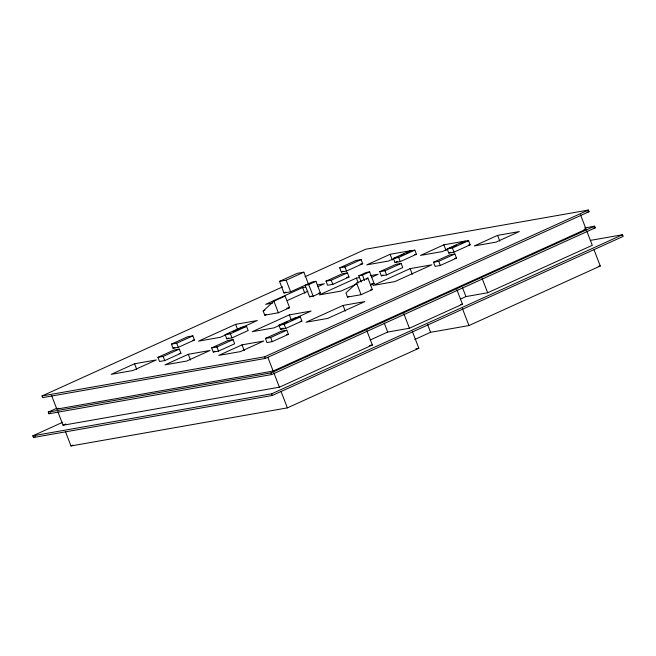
<?xml version="1.0" encoding="UTF-8"?>
<svg xmlns="http://www.w3.org/2000/svg" width="656" height="656" viewBox="0 0 656 656"><rect width="100%" height="100%" fill="white"/><g stroke="black" fill="none" stroke-linecap="round" stroke-linejoin="round"><path stroke-width="0.98" d="M263.179 311.026L273.896 301.186L285.147 296.086L289.616 307.672L278.365 312.773L264.77 315.167L263.179 311.026L264.909 310.239M356.626 283.097L345.909 292.937L347.508 297.078L361.095 294.683L372.346 289.583L367.877 277.996L356.626 283.097L361.095 294.683M366.45 279.308L367.877 277.996M315.913 281.334L308.714 284.597L305.089 285.237L309.566 296.824L313.183 296.192L320.39 292.92L315.913 281.334L312.297 281.973L290.624 291.789L283.991 292.961L279.513 281.367L297.209 273.347L303.851 272.183L308.32 283.769M279.513 281.367L286.155 280.202L303.851 272.183M305.015 276.725L365.63 249.247L588.407 210.043L589.047 211.699L265.401 358.43L42.681 397.61L42.041 395.953L282.629 286.877M283.991 292.961L285.852 292.117M171.446 344.121L187.616 336.79L192.848 335.872L194.447 340.005L178.276 347.344L173.036 348.262L171.446 344.121L176.677 343.203L192.848 335.872M339.693 267.845L355.864 260.514L361.095 259.587L362.694 263.728L346.524 271.059L341.284 271.986L339.693 267.845L344.925 266.926L361.095 259.587M134.554 363.76L111.233 374.338L132.971 370.509L156.292 359.939L134.554 363.76L136.751 369.459M305.606 287.033L302.646 287.558L265.59 304.351L272.502 303.138M173.036 348.262L174.84 347.45M341.284 271.986L343.08 271.166M157.924 357.348L174.094 350.017L179.334 349.099L180.925 353.24L164.754 360.57L159.523 361.489L157.924 357.348L163.155 356.429L179.334 349.099M326.016 281.145L342.186 273.814L347.418 272.888L349.017 277.029L332.846 284.36L327.606 285.278L326.016 281.145L331.247 280.219L347.418 272.888M287.328 300.53L307.861 291.223M317.996 286.623L324.384 283.728L317.463 284.95M233.069 331.518L257.332 320.522L235.602 324.343L198.547 341.145L220.277 337.315L229.403 333.182M406.253 253.003L411.845 250.469L390.115 254.29L366.794 264.868L388.524 261.039L398.791 256.389M584.553 227.96L594.631 226.181L595.271 227.837L271.625 374.568L48.905 413.747L48.265 412.099L56.662 408.294M51.594 395.519L56.834 409.098L58.696 408.253M264.77 315.167L266.508 314.38M48.905 413.747L50.774 412.903M225.18 334.667L241.351 327.336L246.582 326.409L248.181 330.55L232.011 337.881L226.779 338.808L225.18 334.667L230.412 333.748L246.582 326.409M393.428 258.39L409.598 251.051L414.83 250.133L416.429 254.274L400.258 261.605L395.019 262.523L393.428 258.39L398.659 257.464L414.83 250.133M309.566 296.824L311.362 296.012M400.652 255.545L404.383 253.847M361.235 282.023L358.824 275.782L366.032 272.519L369.648 271.879L374.125 283.466L370.525 285.098M358.824 275.782L362.448 275.143L369.648 271.879M188.288 354.306L164.968 364.875L186.706 361.054L210.027 350.476L188.288 354.306L190.486 360.005M359.34 277.578L356.38 278.095L319.324 294.897L341.063 291.075L356.807 283.933M226.779 338.808L228.575 337.988M395.019 262.523L397.716 261.301M211.658 347.893L227.829 340.562L233.069 339.636L234.659 343.777L218.489 351.108L213.257 352.034L211.658 347.893L216.89 346.975L233.069 339.636M379.75 271.682L395.921 264.352L401.152 263.433L402.751 267.574L386.581 274.905L381.349 275.823L379.75 271.682L384.982 270.764L401.152 263.433M371.632 277.209L378.118 274.274L370.214 275.659M291.617 319.882L311.075 311.059L289.337 314.888L252.281 331.69L274.019 327.861L282.351 324.08M460.922 243.122L465.58 241.006L443.85 244.836L420.529 255.405L442.259 251.584L451.59 247.353M213.257 352.034L215.053 351.214M381.349 275.823L383.145 275.012M590.293 240.408L622.56 234.733L623.2 236.39L272.338 395.461L33.44 437.486L32.8 435.83L62.656 422.292M278.915 325.212L295.085 317.873L300.317 316.955L301.916 321.096L285.745 328.426L280.514 329.345L278.915 325.212L284.146 324.285L300.317 316.955M447.162 248.927L463.333 241.597L468.564 240.678L470.163 244.819L453.993 252.15L448.761 253.068L447.162 248.927L452.394 248.009L468.564 240.678M284.204 323.244L286.984 321.981M453.46 246.508L456.256 245.237M33.44 437.486L35.301 436.642M57.818 411.656L63.058 425.244L65.854 423.973M242.023 344.851L218.702 355.421L240.44 351.6L263.761 341.022L242.023 344.851L244.229 350.542M347.508 297.078L349.238 296.299M410.115 268.64L373.059 285.442L394.797 281.613L431.853 264.819L410.115 268.64L412.312 274.339M280.514 329.345L283.203 328.123M448.761 253.068L450.557 252.257M265.393 338.439L281.572 331.108L286.803 330.181L288.402 334.322L272.224 341.653L266.992 342.571L265.393 338.439L270.633 337.512L286.803 330.181M433.485 262.228L449.655 254.897L454.887 253.979L456.486 258.111L440.315 265.45L435.084 266.369L433.485 262.228L438.716 261.309L454.887 253.979M343.072 305.434L306.016 322.227L327.754 318.406L364.81 301.604L343.072 305.434L345.269 311.124M497.584 235.381L474.263 245.951L496.002 242.13L519.322 231.552L497.584 235.381L499.782 241.072M42.041 395.953L264.762 356.774L588.407 210.043M65.485 431.681L70.996 445.957L72.857 445.112M56.834 409.098L273.167 371.042L586.07 229.182L580.478 214.692M48.265 412.099L270.985 372.911L594.631 226.181M370.091 340.038L387.696 332.051L409.426 328.23L462.472 304.179L456.879 289.698M460.332 299.12L465.932 296.586L487.67 292.756L592.294 245.319L586.71 230.838M63.058 425.244L279.39 387.188L372.37 345.031L366.786 330.542M32.8 435.83L271.699 393.805L622.56 234.733M414.813 339.464L430.582 332.305L468.958 325.556L600.281 266.016L594.041 249.829M70.996 445.957L287.385 407.876L418.848 348.27L412.239 331.141M587.03 212.052L589.047 211.699M360.078 264.188L362.694 263.728M414.682 254.577L416.429 254.274M468.417 245.123L470.163 244.819M584.053 229.534L586.07 229.182M593.254 228.19L595.271 227.837M346.401 277.488L349.017 277.029M454.739 258.423L456.486 258.111M318.578 293.24L320.39 292.92M371.411 283.941L374.125 283.466M370.402 289.927L372.346 289.583M286.705 308.189L289.616 307.672M598.272 266.369L600.281 266.016M192.7 340.316L194.447 340.005M300.169 321.399L301.916 321.096M179.186 353.543L180.925 353.24M286.656 334.626L288.402 334.322M460.496 304.532L462.472 304.179M369.41 345.548L372.37 345.031M415.896 348.795L418.848 348.27M482.078 278.267L487.67 292.756M452.394 248.009L453.993 252.15M462.439 287.525L465.932 296.586M443.85 244.836L446.047 250.535M462.349 308.418L468.958 325.556M438.716 261.309L440.315 265.45M427.646 324.695L430.582 332.305M398.659 257.464L400.258 261.605M390.115 254.29L392.313 259.989M403.842 313.74L409.426 328.23M384.982 270.764L386.581 274.905M384.195 322.998L387.696 332.051M362.448 275.143L364.515 280.489M356.38 278.095L358.209 282.843M344.925 266.926L346.524 271.059M331.247 280.219L332.846 284.36M308.714 284.597L313.183 296.192M302.646 287.558L304.843 293.248M286.155 280.202L290.624 291.789M289.337 314.888L291.166 319.636M284.146 324.285L285.745 328.426M273.896 301.186L278.365 312.773M270.633 337.512L272.224 341.653M267.927 357.463L273.167 371.042M273.806 372.698L279.39 387.188M281.137 391.698L287.385 407.876M264.762 356.774L265.401 358.43M270.985 372.911L271.625 374.568M271.699 393.805L272.338 395.461M235.602 324.343L237.8 330.042M230.412 333.748L232.011 337.881M216.89 346.975L218.489 351.108M176.677 343.203L178.276 347.344M163.155 356.429L164.754 360.57"/></g></svg>
